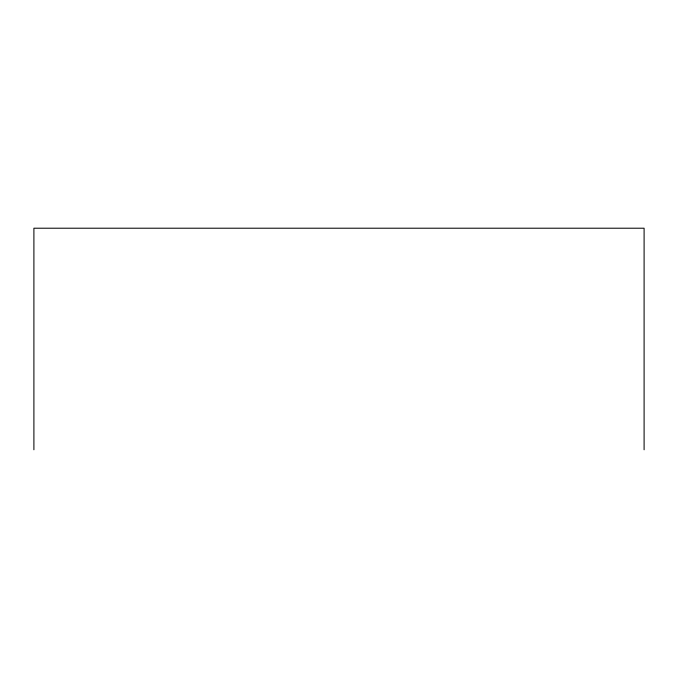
<?xml version="1.0" encoding="UTF-8"?>
<svg xmlns="http://www.w3.org/2000/svg" width="678" height="678" viewBox="0 0 678 678"><rect width="100%" height="100%" fill="white"/><g stroke="black" fill="none" stroke-linecap="round" stroke-linejoin="round"><path stroke-width="1.02" d="M644.1 449.785L644.1 228.215L33.9 228.215L33.9 449.785"/></g></svg>
